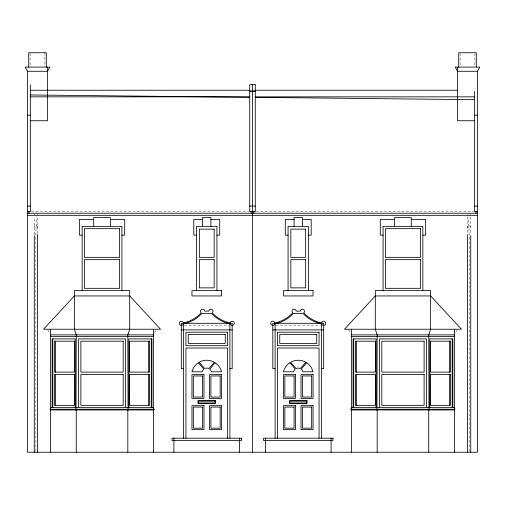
<?xml version="1.0" encoding="UTF-8"?>
<svg xmlns="http://www.w3.org/2000/svg" width="505" height="505" viewBox="0 0 505 505"><rect width="100%" height="100%" fill="white"/><g stroke="black" fill="none" stroke-linecap="round" stroke-linejoin="round"><path stroke-width="0.38" stroke-dasharray="2.52 1.89" d="M34.277 234.528L34.675 223.702L34.384 216.98M37.521 233.569L37.9 223.671L37.61 216.796M467.39 216.796L467.1 223.671L467.478 233.569M470.616 216.98L470.325 223.702L470.723 234.528M34.195 214.625L34.952 213.994M37.37 214.593L36.903 213.975M154.562 332.688L156.247 329.973M455.75 332.183L457.17 329.973M468.097 213.975L467.63 214.593M31.31 211.639L248.75 211.639M256.25 211.639L473.69 211.639M184.413 325.138L229.093 325.138M275.907 325.138L320.587 325.138M470.048 213.994L470.805 214.625M348.753 329.973L350.438 332.688M47.83 329.973L49.25 332.183M474.896 53.505L474.896 66.332M469.132 451.464L469.132 237.552A14.449 0.941 -90 0 0 468.817 226.789A26.765 3.579 -81.2 0 1 469.006 216.885M460.093 53.505L460.093 66.332M350.312 409.271L350.312 409.953M154.688 409.271L154.688 409.953M44.907 52.754L44.907 66.332M35.868 451.464L35.868 237.552A14.449 0.941 90 0 1 36.183 226.789A26.765 3.579 81.2 0 0 35.994 216.885M30.104 53.505L30.104 66.332M467.46 226.24L467.276 226.518A1.281 1.01 -3.7 0 0 467.384 227.376L468.331 227.888A1.812 1.427 -3.7 0 0 469.562 227.755L470.357 227.061A1.281 1.01 -3.7 0 0 470.25 226.202L469.309 225.691A1.812 1.427 -3.7 0 0 468.078 225.823L467.46 226.24M34.99 225.975L34.75 226.202A1.281 1.01 3.7 0 0 34.643 227.061L35.438 227.755A1.812 1.427 3.7 0 0 36.669 227.888L37.616 227.376A1.281 1.01 3.7 0 0 37.723 226.518L36.922 225.817A1.812 1.427 3.7 0 0 35.691 225.691L34.99 225.975"/><path stroke-width="0.76" d="M34.264 235.532L34.258 452.246M37.503 234.547L37.484 452.246M230.122 323.288L230.11 323.478A2.083 2.083 0 0 0 231.833 325.34L232.376 325.365A2.083 2.083 0 0 0 234.269 323.282A2.083 2.083 0 0 0 232.363 321.212A2.083 2.083 0 0 0 230.135 322.935A33.437 33.437 0 0 1 212.277 312.841A2.083 2.083 0 0 0 211.847 309.401A2.083 2.083 0 0 0 208.836 311.112L204.67 311.112A2.083 2.083 0 0 0 201.659 309.401A2.083 2.083 0 0 0 201.23 312.841A33.437 33.437 0 0 1 183.372 322.935A2.083 2.083 0 0 0 181.143 321.212A2.083 2.083 0 0 0 179.237 323.282A2.083 2.083 0 0 0 181.131 325.365L181.674 325.34A2.083 2.083 0 0 0 183.397 323.478L183.384 323.288M321.616 323.288L321.603 323.478A2.083 2.083 0 0 0 323.326 325.34L323.869 325.365A2.083 2.083 0 0 0 325.763 323.282A2.083 2.083 0 0 0 323.856 321.212A2.083 2.083 0 0 0 321.628 322.935A33.437 33.437 0 0 1 303.77 312.841A2.083 2.083 0 0 0 303.341 309.401A2.083 2.083 0 0 0 300.33 311.112L296.164 311.112A2.083 2.083 0 0 0 293.152 309.401A2.083 2.083 0 0 0 292.723 312.841A33.437 33.437 0 0 1 274.865 322.935A2.083 2.083 0 0 0 272.637 321.212A2.083 2.083 0 0 0 270.731 323.282A2.083 2.083 0 0 0 272.624 325.365L273.167 325.34A2.083 2.083 0 0 0 274.89 323.478L274.878 323.288M76.015 409.271L76.255 334.884L74.368 329.235L74.368 290.634L129.703 290.634L129.703 329.235L127.815 334.884L128.055 409.271M376.945 409.271L377.184 334.884L375.297 329.235L375.297 290.634L430.632 290.634L430.632 329.235L428.745 334.884L428.985 409.271M50.197 408.728L50.475 407.642L153.602 407.642L153.873 408.728M351.127 408.728L351.398 407.642L454.525 407.642L454.803 408.728M153.823 334.31L153.602 334.884L50.475 334.884L50.247 334.31M454.752 334.31L454.525 334.884L351.398 334.884L351.177 334.31M477.44 71.281L479.75 67.089L455.239 67.089L457.555 71.281L477.44 71.281L477.44 452.246L27.56 452.246L27.56 71.281L25.25 67.089L49.761 67.089L47.445 71.281L27.56 71.281M183.586 323.831L187.69 322.72A34.327 34.327 0 0 0 201.886 313.491L211.62 313.485A34.327 34.327 0 0 0 225.817 322.714L229.92 323.831M275.08 323.831L279.183 322.72A34.327 34.327 0 0 0 293.38 313.491L303.114 313.485A34.327 34.327 0 0 0 317.31 322.714L321.414 323.831M30.338 90.237L249.722 90.237M255.277 90.237L457.555 90.237M249.722 91.399L255.277 91.399M30.338 96.846L249.722 96.846M255.277 96.846L474.662 96.846M27.56 115.184L30.338 115.184M474.662 115.184L477.44 115.184M30.338 120.733L47.445 120.733L47.445 67.089M474.662 120.733L457.555 120.733L457.555 67.089M27.56 206.09L30.338 206.09M249.722 206.09L255.277 206.09M474.662 206.09L477.44 206.09M27.56 211.639L30.338 211.639L30.338 84.688M477.44 211.639L474.662 211.639L474.662 91.399M27.56 213.255L477.44 213.255M27.56 215.332L477.44 215.332M93.709 219.416L79.373 219.416L79.373 235.141L82.151 235.141M110.361 219.416L124.697 219.416L124.697 235.141L121.92 235.141M202.587 219.416L193.8 219.416L193.8 235.141L196.578 235.141M210.913 219.416L219.7 219.416L219.7 235.141L216.923 235.141M294.087 219.416L285.3 219.416L285.3 235.141L288.077 235.141M302.413 219.416L311.2 219.416L311.2 235.141L308.422 235.141M394.639 219.416L380.303 219.416L380.303 235.141L383.08 235.141M411.291 219.416L425.627 219.416L425.627 235.141L422.849 235.141M181.32 329.898L232.186 329.898M272.814 329.898L323.68 329.898M50.475 336.576L153.602 336.576M351.398 336.576L454.525 336.576M183.631 368.669L181.32 368.669L181.32 323.288L232.186 323.288L232.186 368.669L229.876 368.669M275.124 368.669L272.814 368.669L272.814 323.288L323.68 323.288L323.68 368.669L321.369 368.669M50.058 409.271L154.012 409.271M350.988 409.271L454.942 409.271M50.159 409.953L153.911 409.953M351.089 409.953L454.841 409.953M249.722 90.932L255.277 90.988M30.338 94.972L249.722 97.295M255.277 97.351L474.662 99.674M467.497 234.547L467.516 452.246M470.736 235.532L470.742 452.246M476.284 67.089L476.284 52.754L458.71 52.754L458.71 67.089M476.051 211.639L476.051 213.255M454.525 329.235L454.525 452.246M452.846 407.642L452.846 338.893L429.793 338.893L429.793 407.642M452.209 338.893L452.209 407.642M449.576 341.203L449.576 372.109M449.576 374.42L449.576 405.332M429.376 409.271L429.376 409.953M428.745 409.953L428.745 452.246M426.435 407.642L426.435 338.893L379.495 338.893L379.495 407.642M422.849 290.634L422.849 226.354L383.08 226.354L383.08 290.634M411.291 226.354L411.291 217.567L394.639 217.567L394.639 226.354M377.184 409.953L377.184 452.246M376.553 409.271L376.553 409.953M376.13 407.642L376.13 338.893L353.083 338.893L353.083 407.642M356.353 341.203L356.353 372.109M356.353 374.42L356.353 405.332M353.721 338.893L353.721 407.642M351.398 329.235L351.398 452.246M331.078 438.188L331.078 452.246M321.369 323.288L321.369 438.188M319.059 438.188L319.059 348.014L277.434 348.014L277.434 438.188M308.422 290.634L308.422 226.354L288.077 226.354L288.077 290.634M302.413 226.354L302.413 217.567L294.087 217.567L294.087 226.354M275.124 323.288L275.124 438.188M265.415 438.188L265.415 452.246M253.889 211.639L253.889 213.255M252.5 84.688L252.5 452.246M251.111 211.639L251.111 213.255M239.585 438.188L239.585 452.246M229.876 323.288L229.876 438.188M227.566 438.188L227.566 348.014L185.941 348.014L185.941 438.188M216.923 290.634L216.923 226.354L196.578 226.354L196.578 290.634M210.913 226.354L210.913 217.567L202.587 217.567L202.587 226.354M183.631 323.288L183.631 438.188M173.922 438.188L173.922 452.246M153.602 329.235L153.602 452.246M151.917 407.642L151.917 338.893L128.87 338.893L128.87 407.642M151.279 338.893L151.279 407.642M148.647 341.203L148.647 372.109M148.647 374.42L148.647 405.332M128.447 409.271L128.447 409.953M127.815 409.953L127.815 452.246M125.505 407.642L125.505 338.893L78.565 338.893L78.565 407.642M121.92 290.634L121.92 226.354L82.151 226.354L82.151 290.634M110.361 226.354L110.361 217.567L93.709 217.567L93.709 226.354M76.255 409.953L76.255 452.246M75.624 409.271L75.624 409.953M75.207 407.642L75.207 338.893L52.154 338.893L52.154 407.642M55.424 341.203L55.424 372.109M55.424 374.42L55.424 405.332M52.791 338.893L52.791 407.642M50.475 329.235L50.475 452.246M46.29 67.089L46.29 52.754L28.716 52.754L28.716 67.089M28.949 211.639L28.949 213.255M214.316 362.337L208.817 368.568A4.741 4.741 0 0 0 204.695 368.568L199.191 362.337L200.226 361.7A15.251 15.251 0 0 1 213.28 361.7L214.316 362.337M215.105 362.824L209.714 369.136A4.741 4.741 0 0 1 211.38 371.794L221.55 371.794A15.251 15.251 0 0 0 216.14 363.467L215.105 362.824M305.809 362.337L300.305 368.568A4.741 4.741 0 0 0 296.183 368.568L290.684 362.337L291.72 361.7A15.251 15.251 0 0 1 304.774 361.7L305.809 362.337M306.598 362.824L301.207 369.136A4.741 4.741 0 0 1 302.874 371.794L313.043 371.794A15.251 15.251 0 0 0 307.633 363.467L306.598 362.824M74.368 295.943L43.537 329.235L160.533 329.235L129.703 295.943L74.368 295.943M375.297 295.943L344.467 329.235L461.463 329.235L430.632 295.943L375.297 295.943M198.402 362.824L197.367 363.467A15.251 15.251 0 0 0 191.957 371.794L202.126 371.794A4.741 4.741 0 0 1 203.793 369.136L198.402 362.824M289.895 362.824L288.86 363.467A15.251 15.251 0 0 0 283.45 371.794L293.62 371.794A4.741 4.741 0 0 1 295.286 369.136L289.895 362.824M255.277 84.688L249.722 84.688L249.722 211.639L255.277 211.639L255.277 84.688M119.609 228.67L84.461 228.67L84.461 257.342L119.609 257.342L119.609 228.67M420.539 228.67L385.391 228.67L385.391 257.342L420.539 257.342L420.539 228.67M214.152 229.131L199.349 229.131L199.349 257.342L214.152 257.342L214.152 229.131M305.651 229.131L290.848 229.131L290.848 257.342L305.651 257.342L305.651 229.131M119.609 259.652L84.461 259.652L84.461 288.323L119.609 288.323L119.609 259.652M214.152 259.652L199.349 259.652L199.349 287.863L214.152 287.863L214.152 259.652M305.651 259.652L290.848 259.652L290.848 287.863L305.651 287.863L305.651 259.652M420.539 259.652L385.391 259.652L385.391 288.323L420.539 288.323L420.539 259.652M221.543 290.634L191.957 290.634L191.957 295.943L221.543 295.943L221.543 290.634M313.043 290.634L283.457 290.634L283.457 295.943L313.043 295.943L313.043 290.634M227.566 332.214L185.941 332.214L185.941 345.698L227.566 345.698L227.566 332.214M319.059 332.214L277.434 332.214L277.434 345.698L319.059 345.698L319.059 332.214M225.249 334.525L188.258 334.525L188.258 343.387L225.249 343.387L225.249 334.525M316.742 334.525L279.751 334.525L279.751 343.387L316.742 343.387L316.742 334.525M74.475 341.203L54.471 341.203L54.471 372.109L74.475 372.109L74.475 341.203M123.195 341.203L80.876 341.203L80.876 372.109L123.195 372.109L123.195 341.203M149.6 341.203L129.602 341.203L129.602 372.109L149.6 372.109L149.6 341.203M375.398 341.203L355.4 341.203L355.4 372.109L375.398 372.109L375.398 341.203M424.124 341.203L381.805 341.203L381.805 372.109L424.124 372.109L424.124 341.203M450.529 341.203L430.525 341.203L430.525 372.109L450.529 372.109L450.529 341.203M74.475 374.42L54.471 374.42L54.471 405.332L74.475 405.332L74.475 374.42M123.195 374.42L80.876 374.42L80.876 405.332L123.195 405.332L123.195 374.42M149.6 374.42L129.602 374.42L129.602 405.332L149.6 405.332L149.6 374.42M375.398 374.42L355.4 374.42L355.4 405.332L375.398 405.332L375.398 374.42M424.124 374.42L381.805 374.42L381.805 405.332L424.124 405.332L424.124 374.42M450.529 374.42L430.525 374.42L430.525 405.332L450.529 405.332L450.529 374.42M203.976 374.571L191.957 374.571L191.957 398.439L203.976 398.439L203.976 374.571M221.55 374.571L209.531 374.571L209.531 398.439L221.55 398.439L221.55 374.571M295.469 374.571L283.45 374.571L283.45 398.439L295.469 398.439L295.469 374.571M313.043 374.571L301.024 374.571L301.024 398.439L313.043 398.439L313.043 374.571M202.593 375.954L193.339 375.954L193.339 397.05L202.593 397.05L202.593 375.954M220.167 375.954L210.913 375.954L210.913 397.05L220.167 397.05L220.167 375.954M294.087 375.954L284.833 375.954L284.833 397.05L294.087 397.05L294.087 375.954M311.661 375.954L302.407 375.954L302.407 397.05L311.661 397.05L311.661 375.954M215.54 400.673L197.966 400.673L197.966 403.451L215.54 403.451L215.54 400.673M307.034 400.673L289.46 400.673L289.46 403.451L307.034 403.451L307.034 400.673M215.079 401.14L198.427 401.14L198.427 402.99L215.079 402.99L215.079 401.14M306.573 401.14L289.92 401.14L289.92 402.99L306.573 402.99L306.573 401.14M203.976 405.685L191.957 405.685L191.957 429.559L203.976 429.559L203.976 405.685M221.55 405.685L209.531 405.685L209.531 429.559L221.55 429.559L221.55 405.685M295.469 405.685L283.45 405.685L283.45 429.559L295.469 429.559L295.469 405.685M313.043 405.685L301.024 405.685L301.024 429.559L313.043 429.559L313.043 405.685M202.593 407.074L193.339 407.074L193.339 428.171L202.593 428.171L202.593 407.074M220.167 407.074L210.913 407.074L210.913 428.171L220.167 428.171L220.167 407.074M294.087 407.074L284.833 407.074L284.833 428.171L294.087 428.171L294.087 407.074M311.661 407.074L302.407 407.074L302.407 428.171L311.661 428.171L311.661 407.074M241.472 438.188L172.035 438.188L172.035 440.505L241.472 440.505L241.472 438.188M332.965 438.188L263.528 438.188L263.528 440.505L332.965 440.505L332.965 438.188"/></g></svg>
